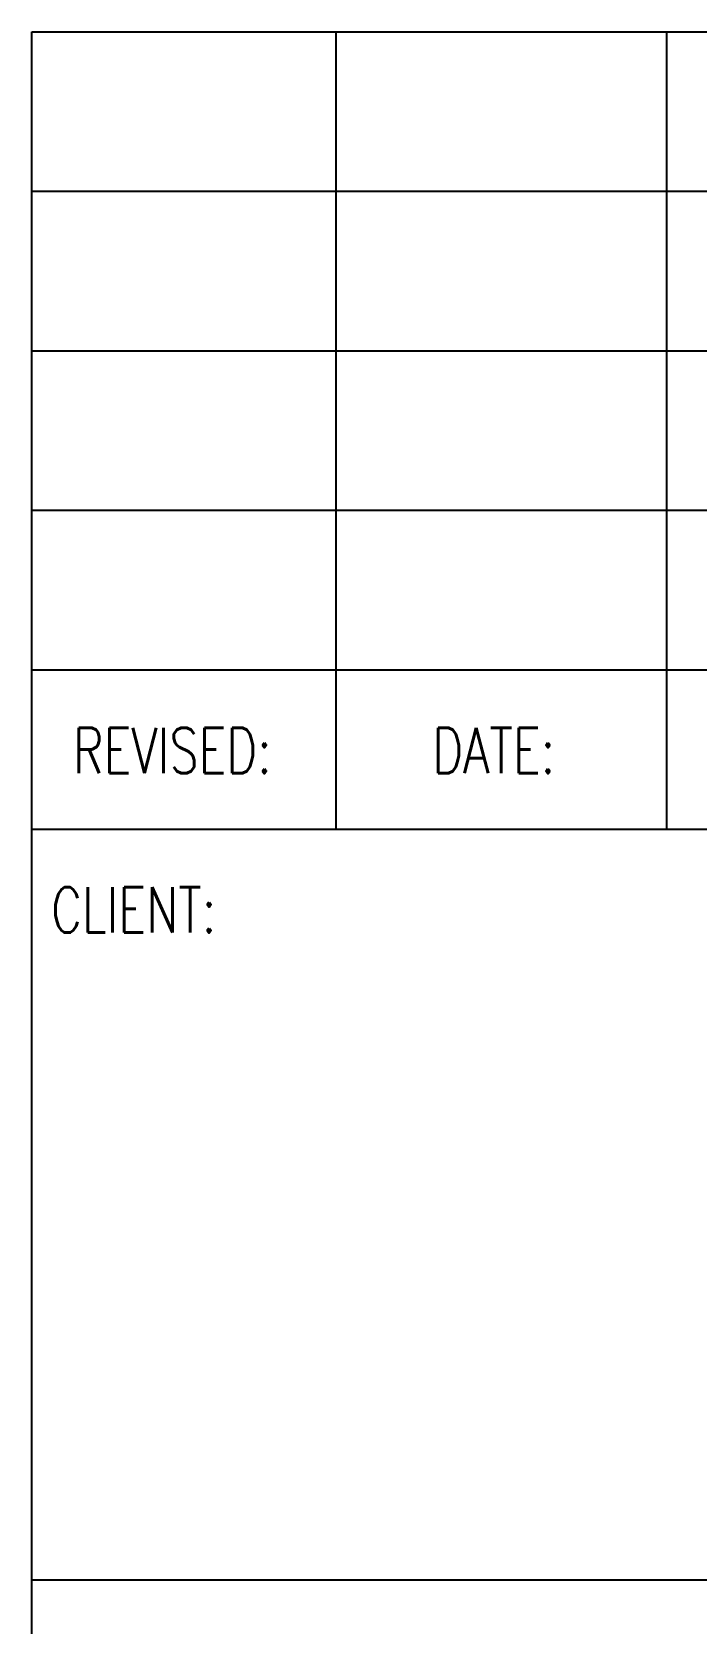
# Model space of a CAD drawing. Header units: inches. Extents: x -2548 to -2391, y 2200 to 2352.
# Drawn here: x -2518.0795 to -2517.9129, y 2306.3656 to 2306.7648 of the extents above; entities that cross this region are included whole.
import ezdxf
from ezdxf.enums import TextEntityAlignment as Align

# ---------------------------------------------------------------- set-up
doc = ezdxf.new("R2010")
doc.units = ezdxf.units.IN
doc.header["$MEASUREMENT"] = 0
doc.layers.add('VPORTS', color=7, linetype='Continuous')
doc.styles.add('ROMANTIC', font='rom_____.pfb')
doc.styles.add('Rs75', font='romans.shx', dxfattribs={"width": 0.75})
doc.styles.add('SUPERFRENCH', font='suf_____.pfb')

# ---------------------------------------------------------------- blocks, each defined once
blk = doc.blocks.new('EP-A3-12')
at = {"color": 7}
for p, q in [((305.627, 90), (305.627, 70)), ((313.921, 90), (313.921, 70)), ((298, 86), (380, 86)), ((298, 82), (380, 82)), ((298, 78), (380, 78)), ((298, 74), (380, 74))]:
    blk.add_line(p, q, dxfattribs=at)
at = {"color": 4}
for p, q in [((298, 70), (380, 70)), ((298, 51.168), (380, 51.168))]:
    blk.add_line(p, q, dxfattribs=at)
blk.add_lwpolyline([(298, 90), (380, 90), (380, 0), (298, 0)], close=True, dxfattribs=at)
at = {"color": 2, "style": 'Rs75', "width": 0.75}
for s, p in [('REVISED:', (299.032, 71.403)), ('DATE:', (308.052, 71.403)), ('CLIENT:', (298.487, 67.403))]:
    blk.add_text(s, height=1.1408, dxfattribs=at).set_placement(p)
at = {"color": 4, "style": 'SUPERFRENCH'}
for tag, height, p in [('CLIENT1', 3.5, (339, 62.061)), ('PROJECT1', 3, (339, 29.741)), ('PROJECT2', 2.5, (339, 24.93)), ('DESCRIPTION1', 2.5, (339, 16.265)), ('DESCRIPTION2', 2.5, (339, 13.314))]:
    blk.add_attdef(tag, text='', height=height, dxfattribs=at).set_placement(p, align=Align.CENTER)
at = {"color": 2, "style": 'SUPERFRENCH'}
for tag, height, p in [('CLIENT2', 3, (339, 57.447)), ('CLIENT3', 2.5, (339, 53.396))]:
    blk.add_attdef(tag, text='', height=height, dxfattribs=at).set_placement(p, align=Align.CENTER)
at = {"style": 'Rs75', "width": 0.75}
blk.add_attdef('C:\\K-TECH1\\PROJ\\PROJNAME\\FILENAME', (-1.268, 0), '', height=2, rotation=90, dxfattribs=at)
at = {"color": 1, "style": 'ROMANTIC'}
for tag, p in [('DESIGN', (313.397, 9.508)), ('DATE', (333.15, 9.508)), ('CHECK', (354.282, 9.508)), ('DATE', (374.15, 9.508)), ('DRAWN', (313.244, 5.508)), ('DATE', (333.15, 5.508)), ('SCALE', (362.11, 5.508)), ('DRAWINGNO.', (335.727, 1.508)), ('REFERENCE', (373.863, 1.508))]:
    blk.add_attdef(tag, text='', height=1.5, dxfattribs=at).set_placement(p, align=Align.CENTER)
blk = doc.blocks.new('EP-A3OLD')
blk.add_blockref('EP-A3-12', (0, 0))

msp = doc.modelspace()

# ---------------------------------------------------------------- block references
at = {"layer": 'VPORTS', "xscale": 0.01, "yscale": 0.01, "zscale": 0.01}
msp.add_blockref('EP-A3OLD', (-2521.05955, 2305.86476), dxfattribs=at)

doc.saveas('drawing.dxf')
